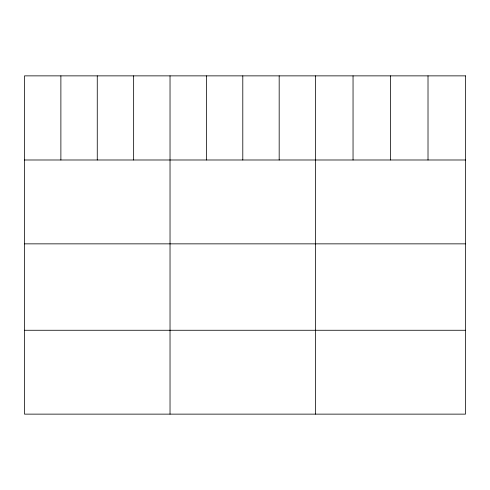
<?xml version="1.0" encoding="UTF-8"?>
<svg xmlns="http://www.w3.org/2000/svg" width="490" height="490" viewBox="0 0 490 490"><rect width="100%" height="100%" fill="white"/><g stroke="black" fill="none" stroke-linecap="round" stroke-linejoin="round"><path stroke-width="0.73" d="M24.5 159.991L465.5 159.991M24.5 243.855L465.5 243.855M24.5 330.266L465.5 330.266M428.015 75.864L428.015 159.991M390.53 75.864L390.53 159.991M353.045 75.864L353.045 159.991M315.56 75.864L315.56 414.136M279.178 75.864L279.178 159.991M242.795 75.864L242.795 159.991M206.413 75.864L206.413 159.991M170.03 75.864L170.03 414.136M133.648 75.864L133.648 159.991M97.265 75.864L97.265 159.991M60.883 75.864L60.883 159.991M465.5 75.864L24.5 75.864L24.5 414.136L465.5 414.136L465.5 75.864"/></g></svg>
